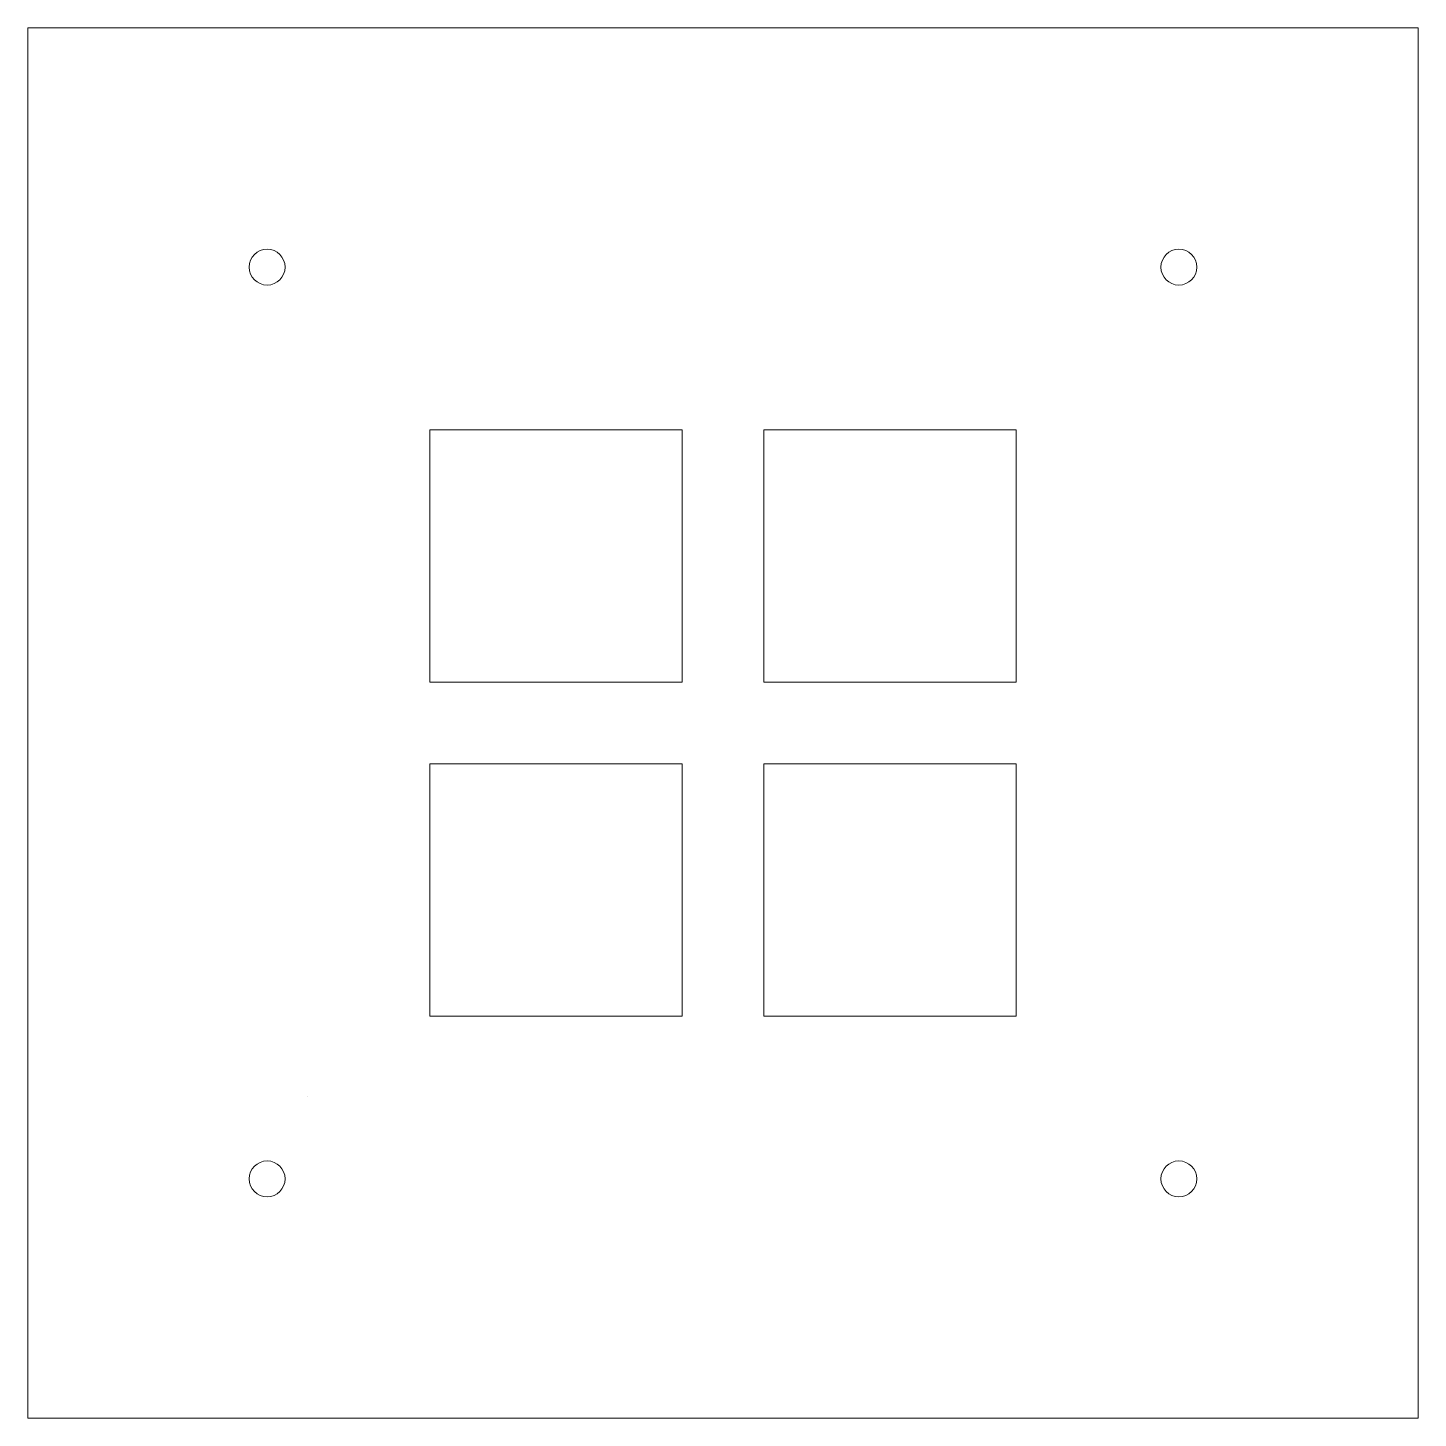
# Model space of a CAD drawing. Header units: millimetres. Extents: x 0 to 116, y 0 to 116.
import ezdxf

# ---------------------------------------------------------------- set-up
doc = ezdxf.new("R2010")
doc.units = ezdxf.units.MM
doc.header["$MEASUREMENT"] = 0
doc.layers.add('cut', color=7, linetype='Continuous', lineweight=0)

msp = doc.modelspace()

# ---------------------------------------------------------------- linework, layer by layer
at = {"layer": 'cut', "linetype": 'ByBlock'}
msp.add_line((23.4, 26.9), (23.4, 26.9), dxfattribs=at)
msp.add_lwpolyline([(0, 0), (0, 116.2), (116.2, 116.2), (116.2, 0)], close=True, dxfattribs=at)
at = {"layer": 'cut'}
for points in [[(33.6, 61.5), (33.6, 82.6), (54.7, 82.6), (54.7, 61.5)], [(82.6, 82.6), (61.5, 82.6), (61.5, 61.5), (82.6, 61.5)], [(33.6, 54.7), (33.6, 33.6), (54.7, 33.6), (54.7, 54.7)], [(61.5, 33.6), (61.5, 54.7), (82.6, 54.7), (82.6, 33.6)]]:
    msp.add_lwpolyline(points, close=True, dxfattribs=at)
for centre in [(20, 96.2), (96.2, 96.2), (20, 20), (96.2, 20)]:
    msp.add_circle(centre, 1.5, dxfattribs=at)

doc.saveas('drawing.dxf')
